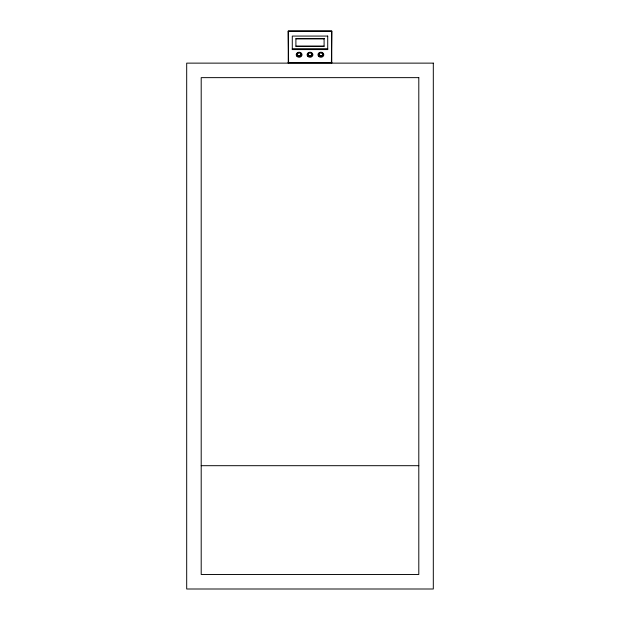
<?xml version="1.0" encoding="UTF-8"?>
<svg xmlns="http://www.w3.org/2000/svg" width="620" height="620" viewBox="0 0 620 620"><rect width="100%" height="100%" fill="white"/><g stroke="black" fill="none" stroke-linecap="round" stroke-linejoin="round"><path stroke-width="0.93" d="M301.002 55.676L301.219 55.227M322.981 55.227L322.764 55.862M308.117 53.793L308.466 53.405M300.204 56.366L300.654 56.249M321.966 56.366L322.416 56.249M288.238 31.178L331.762 31.178M288.238 31.364L288.602 62.767M331.762 31.364L331.398 62.767M295.903 38.789L324.097 38.789M295.903 46.182L324.097 46.182M292.284 48.771L327.716 48.771M292.284 49.406L327.716 49.406M288.238 62.589L331.762 62.589M288.238 62.767L331.762 62.767M201.198 465.69L418.802 465.69M319.796 56.366L319.346 56.249M298.034 56.366L297.585 56.249M311.535 53.405L311.883 53.793M318.781 55.227L318.998 55.676M297.019 55.227L297.236 55.862M331.762 63.131L331.762 31L288.238 31L288.238 63.131M298.127 52.94A1.984 1.721 0 0 1 301.095 54.281A1.984 1.721 0 0 1 298.445 56.04A1.984 1.721 0 0 1 297.716 53.212M322.284 53.212A1.984 1.721 0 0 1 321.555 56.04A1.984 1.721 0 0 1 318.905 54.281A1.984 1.721 0 0 1 321.873 52.94M327.716 36.076L292.284 36.076L292.284 49.584L327.716 49.584L327.716 36.076M324.097 38.665L295.903 38.665L295.903 46.314L324.097 46.314L324.097 38.665M433.31 63.131L186.69 63.131L186.69 589L433.31 589L433.31 63.131M418.802 77.64L201.198 77.64L201.198 574.492L418.802 574.492L418.802 77.64M297.073 56.513A2.891 2.503 0 0 0 301.917 55.389A2.891 2.503 0 0 0 298.367 52.312A2.891 2.503 0 0 0 297.073 56.513M297.585 55.761A2.17 1.883 0 0 0 301.219 54.916A2.17 1.883 0 0 0 298.561 52.607A2.17 1.883 0 0 0 297.585 55.761M297.778 55.389A1.899 1.651 0 0 0 300.956 54.653A1.899 1.651 0 0 0 298.631 52.638A1.899 1.651 0 0 0 297.778 55.389M307.954 56.513A2.891 2.503 0 0 0 312.798 55.389A2.891 2.503 0 0 0 309.248 52.312A2.891 2.503 0 0 0 307.954 56.513M308.466 55.761A2.17 1.883 0 0 0 312.1 54.916A2.17 1.883 0 0 0 309.434 52.607A2.17 1.883 0 0 0 308.466 55.761M308.597 55.645A1.984 1.721 0 0 0 311.914 54.87A1.984 1.721 0 0 0 309.488 52.77A1.984 1.721 0 0 0 308.597 55.645M308.651 55.389A1.899 1.651 0 0 0 311.837 54.653A1.899 1.651 0 0 0 309.504 52.638A1.899 1.651 0 0 0 308.651 55.389M318.835 56.513A2.891 2.503 0 0 0 323.679 55.389A2.891 2.503 0 0 0 320.129 52.312A2.891 2.503 0 0 0 318.835 56.513M319.346 55.761A2.17 1.883 0 0 0 322.981 54.916A2.17 1.883 0 0 0 320.315 52.607A2.17 1.883 0 0 0 319.346 55.761M319.533 55.389A1.899 1.651 0 0 0 322.718 54.653A1.899 1.651 0 0 0 320.385 52.638A1.899 1.651 0 0 0 319.533 55.389"/></g></svg>
